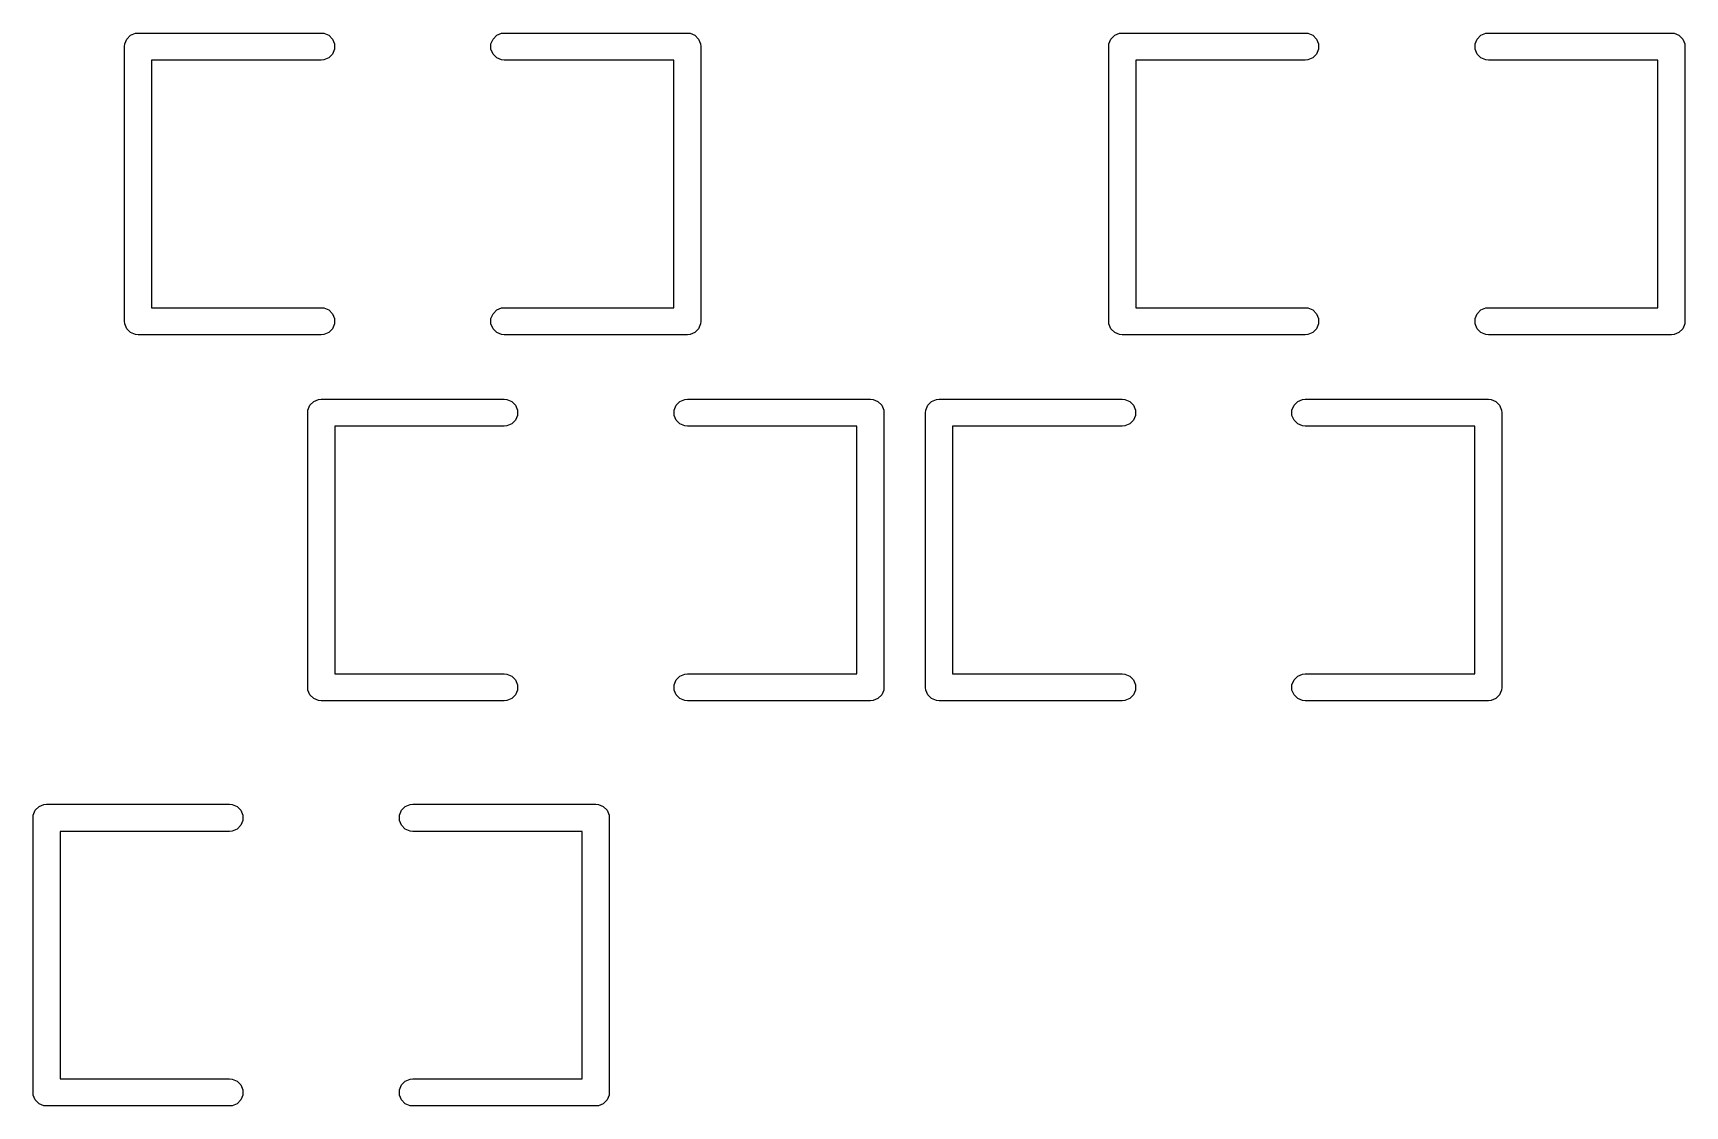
# Model space of a CAD drawing. Extents: x -2.1 to 1.75, y 0.25 to 2.72.
# Drawn here: x -0.3505 to 0.0105, y 2.0535 to 2.288 of the extents above; entities that cross this region are included whole.
import ezdxf

# ---------------------------------------------------------------- set-up
doc = ezdxf.new("R2010")
doc.units = 0
doc.header["$MEASUREMENT"] = 0
doc.layers.add('BLACK', color=7, linetype='CONTINUOUS')

msp = doc.modelspace()

# ---------------------------------------------------------------- linework, layer by layer
at = {"layer": 'BLACK', "linetype": 'CONTINUOUS'}
for p, q in [((-0.33045, 2.285), (-0.3304, 2.28558)), ((-0.33045, 2.225), (-0.33045, 2.285)), ((-0.3304, 2.28558), (-0.32996, 2.28664)), ((-0.32996, 2.28664), (-0.32914, 2.28746)), ((-0.32914, 2.28746), (-0.32808, 2.2879)), ((-0.32808, 2.2879), (-0.3275, 2.28795)), ((-0.3275, 2.28795), (-0.2875, 2.28795)), ((-0.2875, 2.28795), (-0.28692, 2.2879)), ((-0.28692, 2.2879), (-0.28586, 2.28746)), ((-0.28586, 2.28746), (-0.28504, 2.28664)), ((-0.28504, 2.28664), (-0.2846, 2.28558)), ((-0.2846, 2.28558), (-0.2846, 2.28442)), ((-0.2504, 2.28558), (-0.24996, 2.28664)), ((-0.2504, 2.28442), (-0.2504, 2.28558)), ((-0.24996, 2.28664), (-0.24914, 2.28746)), ((-0.24914, 2.28746), (-0.24808, 2.2879)), ((-0.24808, 2.2879), (-0.2475, 2.28795)), ((-0.2475, 2.28795), (-0.2075, 2.28795)), ((-0.2075, 2.28795), (-0.20692, 2.2879)), ((-0.20692, 2.2879), (-0.20586, 2.28746)), ((-0.20586, 2.28746), (-0.20504, 2.28664)), ((-0.20504, 2.28664), (-0.2046, 2.28558)), ((-0.2046, 2.28558), (-0.20455, 2.285)), ((-0.20455, 2.285), (-0.20455, 2.225)), ((-0.11545, 2.285), (-0.1154, 2.28558)), ((-0.11545, 2.225), (-0.11545, 2.285)), ((-0.1154, 2.28558), (-0.11496, 2.28664)), ((-0.11496, 2.28664), (-0.11414, 2.28746)), ((-0.11414, 2.28746), (-0.11308, 2.2879)), ((-0.11308, 2.2879), (-0.1125, 2.28795)), ((-0.1125, 2.28795), (-0.0725, 2.28795)), ((-0.0725, 2.28795), (-0.07192, 2.2879)), ((-0.07192, 2.2879), (-0.07086, 2.28746)), ((-0.07086, 2.28746), (-0.07004, 2.28664)), ((-0.07004, 2.28664), (-0.0696, 2.28558)), ((-0.0696, 2.28558), (-0.0696, 2.28442)), ((-0.0354, 2.28558), (-0.03496, 2.28664)), ((-0.0354, 2.28442), (-0.0354, 2.28558)), ((-0.03496, 2.28664), (-0.03414, 2.28746)), ((-0.03414, 2.28746), (-0.03308, 2.2879)), ((-0.03308, 2.2879), (-0.0325, 2.28795)), ((-0.0325, 2.28795), (0.0075, 2.28795)), ((0.0075, 2.28795), (0.00808, 2.2879)), ((0.00808, 2.2879), (0.00914, 2.28746)), ((0.00914, 2.28746), (0.00996, 2.28664)), ((0.00996, 2.28664), (0.0104, 2.28558)), ((0.0104, 2.28558), (0.01045, 2.285)), ((0.01045, 2.285), (0.01045, 2.225)), ((-0.2875, 2.28205), (-0.32455, 2.28205)), ((-0.32455, 2.28205), (-0.32455, 2.22795)), ((-0.28692, 2.2821), (-0.2875, 2.28205)), ((-0.28586, 2.28254), (-0.28692, 2.2821)), ((-0.28504, 2.28336), (-0.28586, 2.28254)), ((-0.2846, 2.28442), (-0.28504, 2.28336)), ((-0.24996, 2.28336), (-0.2504, 2.28442)), ((-0.24914, 2.28254), (-0.24996, 2.28336)), ((-0.24808, 2.2821), (-0.24914, 2.28254)), ((-0.2475, 2.28205), (-0.24808, 2.2821)), ((-0.21045, 2.28205), (-0.2475, 2.28205)), ((-0.21045, 2.22795), (-0.21045, 2.28205)), ((-0.0725, 2.28205), (-0.10955, 2.28205)), ((-0.10955, 2.28205), (-0.10955, 2.22795)), ((-0.07192, 2.2821), (-0.0725, 2.28205)), ((-0.07086, 2.28254), (-0.07192, 2.2821)), ((-0.07004, 2.28336), (-0.07086, 2.28254)), ((-0.0696, 2.28442), (-0.07004, 2.28336)), ((-0.03496, 2.28336), (-0.0354, 2.28442)), ((-0.03414, 2.28254), (-0.03496, 2.28336)), ((-0.03308, 2.2821), (-0.03414, 2.28254)), ((-0.0325, 2.28205), (-0.03308, 2.2821)), ((0.00455, 2.28205), (-0.0325, 2.28205)), ((0.00455, 2.22795), (0.00455, 2.28205)), ((-0.32455, 2.22795), (-0.2875, 2.22795)), ((-0.2875, 2.22795), (-0.28692, 2.2279)), ((-0.28692, 2.2279), (-0.28586, 2.22746)), ((-0.28586, 2.22746), (-0.28504, 2.22664)), ((-0.24996, 2.22664), (-0.24914, 2.22746)), ((-0.24914, 2.22746), (-0.24808, 2.2279)), ((-0.24808, 2.2279), (-0.2475, 2.22795)), ((-0.2475, 2.22795), (-0.21045, 2.22795)), ((-0.10955, 2.22795), (-0.0725, 2.22795)), ((-0.0725, 2.22795), (-0.07192, 2.2279)), ((-0.07192, 2.2279), (-0.07086, 2.22746)), ((-0.07086, 2.22746), (-0.07004, 2.22664)), ((-0.03496, 2.22664), (-0.03414, 2.22746)), ((-0.03414, 2.22746), (-0.03308, 2.2279)), ((-0.03308, 2.2279), (-0.0325, 2.22795)), ((-0.0325, 2.22795), (0.00455, 2.22795)), ((-0.3304, 2.22442), (-0.33045, 2.225)), ((-0.32996, 2.22336), (-0.3304, 2.22442)), ((-0.32914, 2.22254), (-0.32996, 2.22336)), ((-0.28504, 2.22336), (-0.28586, 2.22254)), ((-0.28504, 2.22664), (-0.2846, 2.22558)), ((-0.2846, 2.22442), (-0.28504, 2.22336)), ((-0.2846, 2.22558), (-0.2846, 2.22442)), ((-0.2504, 2.22558), (-0.24996, 2.22664)), ((-0.2504, 2.22442), (-0.2504, 2.22558)), ((-0.24996, 2.22336), (-0.2504, 2.22442)), ((-0.24914, 2.22254), (-0.24996, 2.22336)), ((-0.20504, 2.22336), (-0.20586, 2.22254)), ((-0.2046, 2.22442), (-0.20504, 2.22336)), ((-0.20455, 2.225), (-0.2046, 2.22442)), ((-0.1154, 2.22442), (-0.11545, 2.225)), ((-0.11496, 2.22336), (-0.1154, 2.22442)), ((-0.11414, 2.22254), (-0.11496, 2.22336)), ((-0.07004, 2.22336), (-0.07086, 2.22254)), ((-0.07004, 2.22664), (-0.0696, 2.22558)), ((-0.0696, 2.22442), (-0.07004, 2.22336)), ((-0.0696, 2.22558), (-0.0696, 2.22442)), ((-0.0354, 2.22558), (-0.03496, 2.22664)), ((-0.0354, 2.22442), (-0.0354, 2.22558)), ((-0.03496, 2.22336), (-0.0354, 2.22442)), ((-0.03414, 2.22254), (-0.03496, 2.22336)), ((0.00996, 2.22336), (0.00914, 2.22254)), ((0.0104, 2.22442), (0.00996, 2.22336)), ((0.01045, 2.225), (0.0104, 2.22442)), ((-0.32808, 2.2221), (-0.32914, 2.22254)), ((-0.3275, 2.22205), (-0.32808, 2.2221)), ((-0.2875, 2.22205), (-0.3275, 2.22205)), ((-0.28692, 2.2221), (-0.2875, 2.22205)), ((-0.28586, 2.22254), (-0.28692, 2.2221)), ((-0.24808, 2.2221), (-0.24914, 2.22254)), ((-0.2475, 2.22205), (-0.24808, 2.2221)), ((-0.2075, 2.22205), (-0.2475, 2.22205)), ((-0.20692, 2.2221), (-0.2075, 2.22205)), ((-0.20586, 2.22254), (-0.20692, 2.2221)), ((-0.11308, 2.2221), (-0.11414, 2.22254)), ((-0.1125, 2.22205), (-0.11308, 2.2221)), ((-0.0725, 2.22205), (-0.1125, 2.22205)), ((-0.07192, 2.2221), (-0.0725, 2.22205)), ((-0.07086, 2.22254), (-0.07192, 2.2221)), ((-0.03308, 2.2221), (-0.03414, 2.22254)), ((-0.0325, 2.22205), (-0.03308, 2.2221)), ((0.0075, 2.22205), (-0.0325, 2.22205)), ((0.00808, 2.2221), (0.0075, 2.22205)), ((0.00914, 2.22254), (0.00808, 2.2221)), ((-0.29045, 2.205), (-0.2904, 2.20558)), ((-0.2904, 2.20558), (-0.28996, 2.20664)), ((-0.28996, 2.20664), (-0.28914, 2.20746)), ((-0.28914, 2.20746), (-0.28808, 2.2079)), ((-0.28808, 2.2079), (-0.2875, 2.20795)), ((-0.2875, 2.20795), (-0.2475, 2.20795)), ((-0.2475, 2.20795), (-0.24692, 2.2079)), ((-0.24692, 2.2079), (-0.24586, 2.20746)), ((-0.24586, 2.20746), (-0.24504, 2.20664)), ((-0.24504, 2.20664), (-0.2446, 2.20558)), ((-0.2446, 2.20558), (-0.2446, 2.20442)), ((-0.2104, 2.20558), (-0.20996, 2.20664)), ((-0.2104, 2.20442), (-0.2104, 2.20558)), ((-0.20996, 2.20664), (-0.20914, 2.20746)), ((-0.20914, 2.20746), (-0.20808, 2.2079)), ((-0.20808, 2.2079), (-0.2075, 2.20795)), ((-0.2075, 2.20795), (-0.1675, 2.20795)), ((-0.1675, 2.20795), (-0.16692, 2.2079)), ((-0.16692, 2.2079), (-0.16586, 2.20746)), ((-0.16586, 2.20746), (-0.16504, 2.20664)), ((-0.16504, 2.20664), (-0.1646, 2.20558)), ((-0.1646, 2.20558), (-0.16455, 2.205)), ((-0.15545, 2.205), (-0.1554, 2.20558)), ((-0.1554, 2.20558), (-0.15496, 2.20664)), ((-0.15496, 2.20664), (-0.15414, 2.20746)), ((-0.15414, 2.20746), (-0.15308, 2.2079)), ((-0.15308, 2.2079), (-0.1525, 2.20795)), ((-0.1525, 2.20795), (-0.1125, 2.20795)), ((-0.1125, 2.20795), (-0.11192, 2.2079)), ((-0.11192, 2.2079), (-0.11086, 2.20746)), ((-0.11086, 2.20746), (-0.11004, 2.20664)), ((-0.11004, 2.20664), (-0.1096, 2.20558)), ((-0.1096, 2.20558), (-0.1096, 2.20442)), ((-0.0754, 2.20558), (-0.07496, 2.20664)), ((-0.0754, 2.20442), (-0.0754, 2.20558)), ((-0.07496, 2.20664), (-0.07414, 2.20746)), ((-0.07414, 2.20746), (-0.07308, 2.2079)), ((-0.07308, 2.2079), (-0.0725, 2.20795)), ((-0.0725, 2.20795), (-0.0325, 2.20795)), ((-0.0325, 2.20795), (-0.03192, 2.2079)), ((-0.03192, 2.2079), (-0.03086, 2.20746)), ((-0.03086, 2.20746), (-0.03004, 2.20664)), ((-0.03004, 2.20664), (-0.0296, 2.20558)), ((-0.0296, 2.20558), (-0.02955, 2.205)), ((-0.29045, 2.145), (-0.29045, 2.205)), ((-0.2475, 2.20205), (-0.28455, 2.20205)), ((-0.28455, 2.20205), (-0.28455, 2.14795)), ((-0.24692, 2.2021), (-0.2475, 2.20205)), ((-0.24586, 2.20254), (-0.24692, 2.2021)), ((-0.24504, 2.20336), (-0.24586, 2.20254)), ((-0.2446, 2.20442), (-0.24504, 2.20336)), ((-0.20996, 2.20336), (-0.2104, 2.20442)), ((-0.20914, 2.20254), (-0.20996, 2.20336)), ((-0.20808, 2.2021), (-0.20914, 2.20254)), ((-0.2075, 2.20205), (-0.20808, 2.2021)), ((-0.17045, 2.20205), (-0.2075, 2.20205)), ((-0.17045, 2.14795), (-0.17045, 2.20205)), ((-0.16455, 2.205), (-0.16455, 2.145)), ((-0.15545, 2.145), (-0.15545, 2.205)), ((-0.1125, 2.20205), (-0.14955, 2.20205)), ((-0.14955, 2.20205), (-0.14955, 2.14795)), ((-0.11192, 2.2021), (-0.1125, 2.20205)), ((-0.11086, 2.20254), (-0.11192, 2.2021)), ((-0.11004, 2.20336), (-0.11086, 2.20254)), ((-0.1096, 2.20442), (-0.11004, 2.20336)), ((-0.07496, 2.20336), (-0.0754, 2.20442)), ((-0.07414, 2.20254), (-0.07496, 2.20336)), ((-0.07308, 2.2021), (-0.07414, 2.20254)), ((-0.0725, 2.20205), (-0.07308, 2.2021)), ((-0.03545, 2.20205), (-0.0725, 2.20205)), ((-0.03545, 2.14795), (-0.03545, 2.20205)), ((-0.02955, 2.205), (-0.02955, 2.145)), ((-0.28455, 2.14795), (-0.2475, 2.14795)), ((-0.2475, 2.14795), (-0.24692, 2.1479)), ((-0.24692, 2.1479), (-0.24586, 2.14746)), ((-0.24586, 2.14746), (-0.24504, 2.14664)), ((-0.20996, 2.14664), (-0.20914, 2.14746)), ((-0.20914, 2.14746), (-0.20808, 2.1479)), ((-0.20808, 2.1479), (-0.2075, 2.14795)), ((-0.2075, 2.14795), (-0.17045, 2.14795)), ((-0.14955, 2.14795), (-0.1125, 2.14795)), ((-0.1125, 2.14795), (-0.11192, 2.1479)), ((-0.11192, 2.1479), (-0.11086, 2.14746)), ((-0.11086, 2.14746), (-0.11004, 2.14664)), ((-0.07496, 2.14664), (-0.07414, 2.14746)), ((-0.07414, 2.14746), (-0.07308, 2.1479)), ((-0.07308, 2.1479), (-0.0725, 2.14795)), ((-0.0725, 2.14795), (-0.03545, 2.14795)), ((-0.2904, 2.14442), (-0.29045, 2.145)), ((-0.28996, 2.14336), (-0.2904, 2.14442)), ((-0.24504, 2.14664), (-0.2446, 2.14558)), ((-0.2446, 2.14442), (-0.24504, 2.14336)), ((-0.2446, 2.14558), (-0.2446, 2.14442)), ((-0.2104, 2.14558), (-0.20996, 2.14664)), ((-0.2104, 2.14442), (-0.2104, 2.14558)), ((-0.20996, 2.14336), (-0.2104, 2.14442)), ((-0.1646, 2.14442), (-0.16504, 2.14336)), ((-0.16455, 2.145), (-0.1646, 2.14442)), ((-0.1554, 2.14442), (-0.15545, 2.145)), ((-0.15496, 2.14336), (-0.1554, 2.14442)), ((-0.11004, 2.14664), (-0.1096, 2.14558)), ((-0.1096, 2.14442), (-0.11004, 2.14336)), ((-0.1096, 2.14558), (-0.1096, 2.14442)), ((-0.0754, 2.14558), (-0.07496, 2.14664)), ((-0.0754, 2.14442), (-0.0754, 2.14558)), ((-0.07496, 2.14336), (-0.0754, 2.14442)), ((-0.0296, 2.14442), (-0.03004, 2.14336)), ((-0.02955, 2.145), (-0.0296, 2.14442)), ((-0.28914, 2.14254), (-0.28996, 2.14336)), ((-0.28808, 2.1421), (-0.28914, 2.14254)), ((-0.2875, 2.14205), (-0.28808, 2.1421)), ((-0.2475, 2.14205), (-0.2875, 2.14205)), ((-0.24692, 2.1421), (-0.2475, 2.14205)), ((-0.24586, 2.14254), (-0.24692, 2.1421)), ((-0.24504, 2.14336), (-0.24586, 2.14254)), ((-0.20914, 2.14254), (-0.20996, 2.14336)), ((-0.20808, 2.1421), (-0.20914, 2.14254)), ((-0.2075, 2.14205), (-0.20808, 2.1421)), ((-0.1675, 2.14205), (-0.2075, 2.14205)), ((-0.16692, 2.1421), (-0.1675, 2.14205)), ((-0.16586, 2.14254), (-0.16692, 2.1421)), ((-0.16504, 2.14336), (-0.16586, 2.14254)), ((-0.15414, 2.14254), (-0.15496, 2.14336)), ((-0.15308, 2.1421), (-0.15414, 2.14254)), ((-0.1525, 2.14205), (-0.15308, 2.1421)), ((-0.1125, 2.14205), (-0.1525, 2.14205)), ((-0.11192, 2.1421), (-0.1125, 2.14205)), ((-0.11086, 2.14254), (-0.11192, 2.1421)), ((-0.11004, 2.14336), (-0.11086, 2.14254)), ((-0.07414, 2.14254), (-0.07496, 2.14336)), ((-0.07308, 2.1421), (-0.07414, 2.14254)), ((-0.0725, 2.14205), (-0.07308, 2.1421)), ((-0.0325, 2.14205), (-0.0725, 2.14205)), ((-0.03192, 2.1421), (-0.0325, 2.14205)), ((-0.03086, 2.14254), (-0.03192, 2.1421)), ((-0.03004, 2.14336), (-0.03086, 2.14254)), ((-0.34996, 2.11814), (-0.34914, 2.11895)), ((-0.34914, 2.11895), (-0.34808, 2.11939)), ((-0.34808, 2.11939), (-0.3475, 2.11945)), ((-0.3475, 2.11945), (-0.3075, 2.11945)), ((-0.3075, 2.11945), (-0.30692, 2.11939)), ((-0.30692, 2.11939), (-0.30586, 2.11895)), ((-0.30586, 2.11895), (-0.30504, 2.11814)), ((-0.26996, 2.11814), (-0.26914, 2.11895)), ((-0.26914, 2.11895), (-0.26808, 2.11939)), ((-0.26808, 2.11939), (-0.2675, 2.11945)), ((-0.2675, 2.11945), (-0.2275, 2.11945)), ((-0.2275, 2.11945), (-0.22692, 2.11939)), ((-0.22692, 2.11939), (-0.22586, 2.11895)), ((-0.22586, 2.11895), (-0.22504, 2.11814)), ((-0.35045, 2.1165), (-0.3504, 2.11707)), ((-0.35045, 2.0565), (-0.35045, 2.1165)), ((-0.3504, 2.11707), (-0.34996, 2.11814)), ((-0.30504, 2.11814), (-0.3046, 2.11707)), ((-0.3046, 2.11592), (-0.30504, 2.11486)), ((-0.3046, 2.11707), (-0.3046, 2.11592)), ((-0.2704, 2.11707), (-0.26996, 2.11814)), ((-0.2704, 2.11592), (-0.2704, 2.11707)), ((-0.26996, 2.11486), (-0.2704, 2.11592)), ((-0.22504, 2.11814), (-0.2246, 2.11707)), ((-0.2246, 2.11707), (-0.22455, 2.1165)), ((-0.22455, 2.1165), (-0.22455, 2.0565)), ((-0.3075, 2.11354), (-0.34455, 2.11354)), ((-0.34455, 2.11354), (-0.34455, 2.05945)), ((-0.30692, 2.1136), (-0.3075, 2.11354)), ((-0.30586, 2.11404), (-0.30692, 2.1136)), ((-0.30504, 2.11486), (-0.30586, 2.11404)), ((-0.26914, 2.11404), (-0.26996, 2.11486)), ((-0.26808, 2.1136), (-0.26914, 2.11404)), ((-0.2675, 2.11354), (-0.26808, 2.1136)), ((-0.23045, 2.11354), (-0.2675, 2.11354)), ((-0.23045, 2.05945), (-0.23045, 2.11354)), ((-0.34455, 2.05945), (-0.3075, 2.05945)), ((-0.3075, 2.05945), (-0.30692, 2.05939)), ((-0.30692, 2.05939), (-0.30586, 2.05895)), ((-0.30586, 2.05895), (-0.30504, 2.05814)), ((-0.30504, 2.05814), (-0.3046, 2.05707)), ((-0.2704, 2.05707), (-0.26996, 2.05814)), ((-0.26996, 2.05814), (-0.26914, 2.05895)), ((-0.26914, 2.05895), (-0.26808, 2.05939)), ((-0.26808, 2.05939), (-0.2675, 2.05945)), ((-0.2675, 2.05945), (-0.23045, 2.05945)), ((-0.3504, 2.05592), (-0.35045, 2.0565)), ((-0.34996, 2.05486), (-0.3504, 2.05592)), ((-0.34914, 2.05404), (-0.34996, 2.05486)), ((-0.34808, 2.0536), (-0.34914, 2.05404)), ((-0.3475, 2.05354), (-0.34808, 2.0536)), ((-0.30692, 2.0536), (-0.3075, 2.05354)), ((-0.30586, 2.05404), (-0.30692, 2.0536)), ((-0.30504, 2.05486), (-0.30586, 2.05404)), ((-0.3046, 2.05592), (-0.30504, 2.05486)), ((-0.3046, 2.05707), (-0.3046, 2.05592)), ((-0.2704, 2.05592), (-0.2704, 2.05707)), ((-0.26996, 2.05486), (-0.2704, 2.05592)), ((-0.26914, 2.05404), (-0.26996, 2.05486)), ((-0.26808, 2.0536), (-0.26914, 2.05404)), ((-0.2675, 2.05354), (-0.26808, 2.0536)), ((-0.22692, 2.0536), (-0.2275, 2.05354)), ((-0.22586, 2.05404), (-0.22692, 2.0536)), ((-0.22504, 2.05486), (-0.22586, 2.05404)), ((-0.2246, 2.05592), (-0.22504, 2.05486)), ((-0.22455, 2.0565), (-0.2246, 2.05592)), ((-0.3075, 2.05354), (-0.3475, 2.05354)), ((-0.2275, 2.05354), (-0.2675, 2.05354))]:
    msp.add_line(p, q, dxfattribs=at)

doc.saveas('drawing.dxf')
